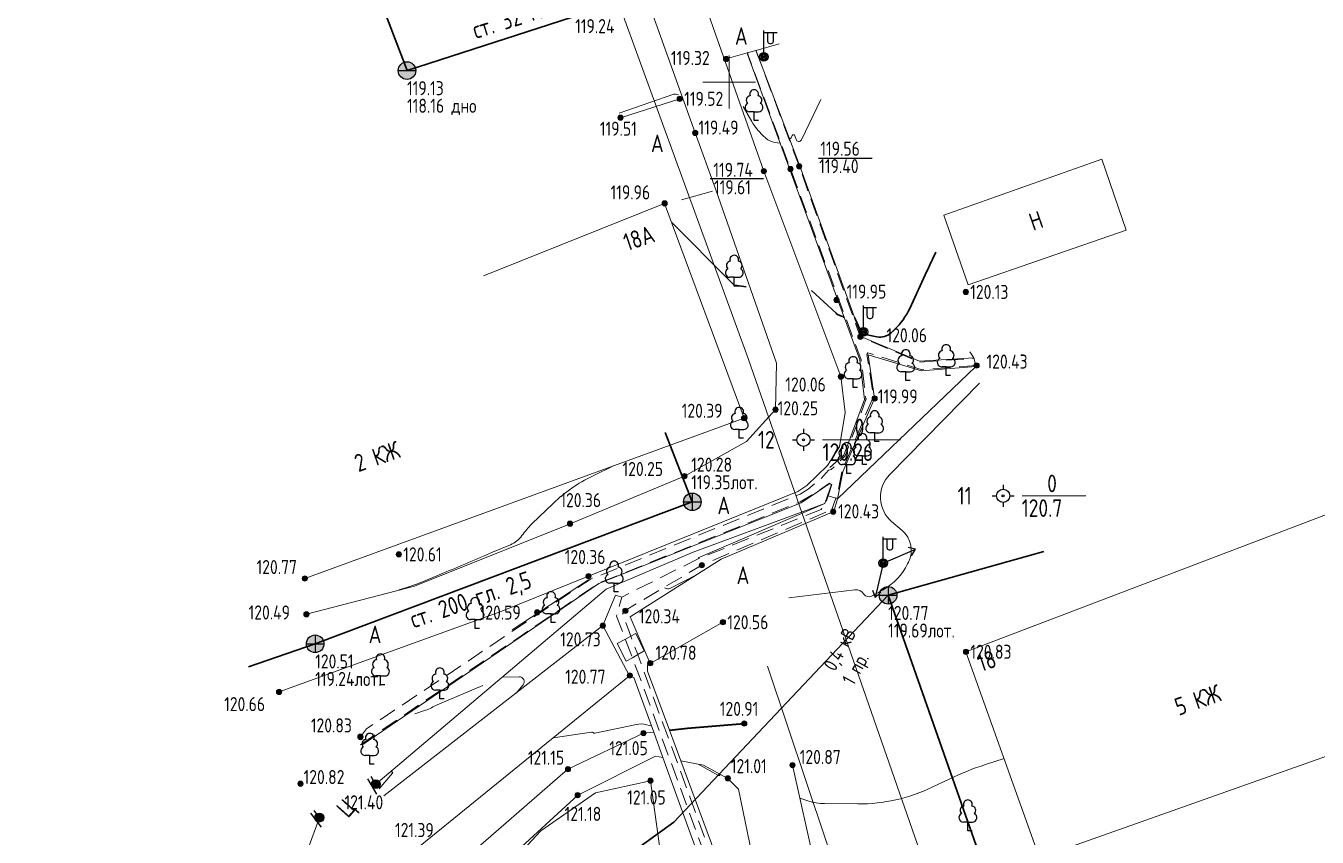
# Model space of a CAD drawing. Header units: metres. Extents: x 22515 to 24102, y 22346 to 22852.
# Drawn here: x 23910 to 23983.4, y 22457.1 to 22503.2 of the extents above; entities that cross this region are included whole.
import ezdxf

# ---------------------------------------------------------------- set-up
doc = ezdxf.new("R2010")
doc.units = ezdxf.units.M
for name, pattern in [('g5_01_5x1_5', [3, 1.5, -1.5]), ('g5_02x1', [3, 2, -1]), ('g5_05x2', [7, 5, -2])]:
    doc.linetypes.add(name, pattern=pattern)
for name, color, linetype in [('01_Геодезические пункты', 7, 'Continuous'), ('02_Сетка', 7, 'Continuous'), ('03_Здания и строения', 7, 'Continuous'), ('06_Инженерно-технические сооружения', 7, 'Continuous'), ('07_Объекты электропередачи', 7, 'Continuous'), ('10_Границы покрытий и угодий', 7, 'Continuous'), ('11_Гидрография', 7, 'Continuous'), ('13_Растительность', 7, 'Continuous'), ('14_Ограждения', 7, 'Continuous'), ('19_Горизонтали', 7, 'Continuous'), ('30_Канализация', 7, 'Continuous'), ('31_Водопровод', 7, 'Continuous'), ('37_Кабель низкого напряжения', 7, 'Continuous'), ('44_Крышки колодцев', 7, 'Continuous'), ('45_Номера колодцев', 7, 'Continuous'), ('61_Отметки высоты поверхности', 7, 'Continuous')]:
    doc.layers.add(name, color=color, linetype=linetype)
doc.styles.add('LIKE11', font='bm431.shx')
doc.styles.add('LIKE36', font='pragmai.shx')
doc.styles.add('Line_GUGK', font='', dxfattribs={"height": 1})
doc.styles.get("Standard").update_dxf_attribs({"font": 'GOST2304A.ttf', "height": 2})
doc.styles.get('Line_GUGK').set_extended_font_data('Bm431', italic=True)
doc.linetypes.add('g5_119_3', pattern='A,8,-2,[31,GUGK_2005.shx,S=0.2,R=0,X=0,Y=0],8,[31,GUGK_2005.shx,S=0.2,R=180.000005,X=0,Y=0],-2', length=20)
doc.linetypes.add('g5_122_k', pattern='A,2,-2,3,-0.6,["К",Line_GUGK,S=2,R=0,X=0,Y=-1],-3,3,-2,8,-2,8,-2,6', length=41.6)
doc.linetypes.add('g5_122_v', pattern='A,2,-2,3,-0.6,["В",Line_GUGK,S=2,R=0,X=0,Y=-1],-2.8,3,-2,8,-2,8,-2,6', length=41.4)
doc.linetypes.add('g5_474_1a', pattern='A,2,-0.5,[28,GUGK_2005.shx,S=2,R=0,X=0,Y=0],-0.5,2', length=5)

# ---------------------------------------------------------------- blocks, each defined once
blk = doc.blocks.new('g5_115_1')
at = {"color": 0, "flags": 128}
for points in [[(0, 0), (4, 0)], [(3.29, -0.5), (4, 0), (3.29, 0.5)]]:
    blk.add_lwpolyline(points, dxfattribs=at)
blk = doc.blocks.new('g5_117kb')
h = blk.add_hatch(color=255)
h.paths.add_polyline_path([(0.07, 0.07), (0.92, 0.07, 0.367426), (0.07, 0.92)])
h.paths.add_polyline_path([(-0.08, 0.92, 0.367426), (-0.92, 0.07), (-0.08, 0.07)])
h.paths.add_polyline_path([(-0.08, -0.08), (-0.92, -0.08, 0.367426), (-0.08, -0.92)])
h.paths.add_polyline_path([(0.07, -0.92, 0.367426), (0.92, -0.08), (0.07, -0.08)])
at = {"color": 0, "flags": 128}
for points in [[(-1, 0), (1, 0)], [(0, 1), (0, -1)]]:
    blk.add_lwpolyline(points, dxfattribs=at)
at = {"color": 0}
blk.add_circle((0, 0), 1, dxfattribs=at)
at = {"style": 'LIKE11', "flags": 8}
for tag, p in [('Номер', (0, 1.7)), ('Отметка кольца люка', (0, -2.8)), ('Отметка земли (возле него)', (0, -4.8)), ('Верх прокладки', (0, -6.8)), ('Низ прокладки', (0, -8.8))]:
    blk.add_attdef(tag, p, '', height=1.6, dxfattribs=at)
blk = doc.blocks.new('g5_474c_2')
h = blk.add_hatch(color=0)
edge = h.paths.add_edge_path()
edge.add_arc((0, 0), 0.5, 0, 360)
at = {"color": 0}
blk.add_line((0, -0.5), (0, -1), dxfattribs=at)
at = {"color": 0, "flags": 128}
blk.add_lwpolyline([(0.5, -1), (0.5, 1)], dxfattribs=at)
at = {"color": 0}
blk.add_circle((0, 0), 0.5, dxfattribs=at)
blk = doc.blocks.new('g5_388_1')
at = {"color": 0, "flags": 128}
blk.add_lwpolyline([(0, 0.99), (0.51, 0.99, 0.798042), (0.73, 1.95, 0.636328), (0.46, 2.81, 0.533064), (0, 3.5, 0.533064), (-0.46, 2.81, 0.636328), (-0.73, 1.95, 0.798042), (-0.51, 0.99)], format="xyb", dxfattribs=at)
for points in [[(0, 0.99), (-0.51, 0.99)], [(0.5, 0), (0, 0), (0, 0.99)]]:
    blk.add_lwpolyline(points, dxfattribs=at)
at = {"style": 'LIKE11', "flags": 8}
for tag, p in [('Описание', (-14.19, 0.84)), ('Метрические данные', (1.49, 0.46))]:
    blk.add_attdef(tag, p, '', height=2, dxfattribs=at)
blk = doc.blocks.new('g5_110_1c')
h = blk.add_hatch(color=255)
edge = h.paths.add_edge_path()
edge.add_arc((0, 0), 0.425, 0, 360)
edge = h.paths.add_edge_path(flags=16)
edge.add_arc((0, 0), 0.195, 0, 360)
h = blk.add_hatch(color=0)
edge = h.paths.add_edge_path()
edge.add_arc((0, 0), 0.12, 0, 360)
at = {"color": 0}
for p, q in [((0, 0.5), (0, 3)), ((0, 2.75), (1.5, 2.75))]:
    blk.add_line(p, q, dxfattribs=at)
at = {"color": 0, "flags": 128}
blk.add_lwpolyline([(0.4, 2.75), (0.4, 1.86, 1.040016), (1.1, 1.86), (1.1, 2.75)], format="xyb", dxfattribs=at)
at = {"color": 0}
for radius in [0.5, 0.12]:
    blk.add_circle((0, 0), radius, dxfattribs=at)
blk = doc.blocks.new('g5_005_1')
h = blk.add_hatch(color=255)
edge = h.paths.add_edge_path()
edge.add_arc((0, 0), 0.675, 0, 360.0002)
edge = h.paths.add_edge_path(flags=16)
edge.add_arc((0, 0), 0.2, 0, 360.0002)
at = {"color": 0}
for p, q in [((-1.25, 0), (-0.75, 0)), ((0, 1.25), (0, 0.75)), ((0.75, 0), (1.25, 0)), ((0, -0.75), (0, -1.25))]:
    blk.add_line(p, q, dxfattribs=at)
for radius in [0.75, 0.125]:
    blk.add_circle((0, 0), radius, dxfattribs=at)
at = {"lineweight": 20, "style": 'LIKE36', "flags": 8}
for tag, p in [('Номер пункта', (-20.11, -1)), ('Отметка центра и земли', (2.18, -1))]:
    blk.add_attdef(tag, p, '', height=2, dxfattribs=at)
blk = doc.blocks.new('g5_117v')
h = blk.add_hatch(color=255)
h.paths.add_polyline_path([(-0.92, 0.07), (0.92, 0.07, 0.921954)])
h.paths.add_polyline_path([(0.92, -0.07), (-0.92, -0.07, 0.921954)])
at = {"color": 0}
blk.add_line((-1, 0), (1, 0), dxfattribs=at)
blk.add_circle((0, 0), 1, dxfattribs=at)
at = {"style": 'LIKE11', "flags": 8}
for tag, p in [('Номер', (0, 1.7)), ('Отметка кольца люка', (0, -2.8)), ('Отметка земли (возле него)', (0, -4.8)), ('Верх прокладки', (0, -6.8)), ('Низ прокладки', (0, -8.8))]:
    blk.add_attdef(tag, p, '', height=1.6, dxfattribs=at)
blk = doc.blocks.new('g5_012')
at = {"color": 92, "linetype": 'ByBlock', "lineweight": -2}
for p, q in [((0, -3), (0, 3)), ((-3, 0), (3, 0))]:
    blk.add_line(p, q, dxfattribs=at)
blk = doc.blocks.new('g5_330')
at = {"linetype": 'ByBlock'}
blk.add_hatch(color=0, dxfattribs=at).paths.add_polyline_path([(-0.3, 0, 1), (0.3, 0, 1)])
at = {"color": 0, "linetype": 'ByBlock', "lineweight": -2}
blk.add_circle((0, 0), 0.3, dxfattribs=at)
at = {"color": 0, "linetype": 'ByBlock', "lineweight": 15, "flags": 12}
for tag, p in [('number', (-7.62, -0.8)), ('z', (0.5, -0.8))]:
    blk.add_attdef(tag, p, '', height=1.6, dxfattribs=at)

msp = doc.modelspace()

# ---------------------------------------------------------------- linework, layer by layer
at = {"layer": '01_Геодезические пункты', "color": 7, "lineweight": 20, "ltscale": 0.5, "flags": 128}
for points in [[(23959.738, 22479.671), (23955.316, 22479.671)], [(23970.266, 22476.49), (23966.661, 22476.49)]]:
    msp.add_lwpolyline(points, dxfattribs=at)
at = {"layer": '03_Здания и строения', "color": 7, "linetype": 'Continuous', "lineweight": 20, "flags": 128}
msp.add_lwpolyline([(23963.582, 22488.477), (23962.209, 22492.44), (23971.18, 22495.608), (23972.571, 22491.592)], close=True, dxfattribs=at)
at = {"layer": '03_Здания и строения', "color": 7, "linetype": 'Continuous', "lineweight": 20, "ltscale": 0.5, "flags": 128}
for points in [[(23925.886, 22471.791), (23950.847, 22480.898), (23946.337, 22493.102), (23936.038, 22488.984)], [(23990.638, 22464.053), (23967.638, 22455.915), (23963.463, 22467.624), (23983.951, 22475.418)]]:
    msp.add_lwpolyline(points, dxfattribs=at)
at = {"layer": '06_Инженерно-технические сооружения', "color": 7, "linetype": 'Continuous', "lineweight": 20, "ltscale": 500, "flags": 128}
for points in [[(23955.718, 22478.091), (23956.514, 22478.802), (23957.696, 22481.962), (23957.426, 22484.218), (23953.405, 22495.132), (23951.042, 22501.58), (23951.019, 22501.651)], [(23963.9, 22484.33), (23960.826, 22484.142), (23957.515, 22485.525), (23953.996, 22495.272), (23951.561, 22501.707), (23951.529, 22501.796)], [(23955.944, 22475.605), (23956.152, 22476.323), (23956.472, 22477.859), (23958.272, 22482.018), (23957.894, 22484.498), (23960.942, 22483.583), (23964.029, 22483.832)], [(23929.125, 22462.317), (23942.594, 22471.501), (23954.1, 22476.09), (23955.026, 22476.72), (23955.687, 22477.169), (23955.825, 22477.134), (23955.597, 22476.493)], [(23948.272, 22472.919), (23948.246, 22472.966), (23955.437, 22476.051)], [(23945.504, 22466.962), (23944.368, 22469.605), (23949.544, 22472.893), (23955.944, 22475.605)], [(23937.675, 22468.87), (23942.001, 22471.713)], [(23954.337, 22435.582), (23954.839, 22438.389), (23951.56, 22446.917), (23946.24, 22461.617), (23945.715, 22463.067), (23944.591, 22466.173), (23944.336, 22466.263), (23942.824, 22469.11), (23943.551, 22470.845), (23943.895, 22470.735)], [(23955.465, 22435.937), (23955.827, 22438.314), (23953.866, 22443.597), (23951.549, 22449.839), (23947.249, 22461.424), (23946.604, 22463.164), (23945.358, 22466.52), (23945.357, 22466.873), (23945.504, 22466.962)]]:
    msp.add_lwpolyline(points, dxfattribs=at)
at = {"layer": '10_Границы покрытий и угодий', "color": 7, "linetype": 'Continuous', "lineweight": 20, "ltscale": 500, "flags": 128}
for points in [[(23925.975, 22469.759), (23932.115, 22471.354), (23940.958, 22474.903), (23947.457, 22477.604), (23950.983, 22479.572), (23952.635, 22481.386), (23952.696, 22484.017), (23949.227, 22493.928), (23948.077, 22497.108), (23943.509, 22509.856), (23942.103, 22513.743), (23940.473, 22518.191), (23938.697, 22521.712), (23935.903, 22524.663)], [(23924.421, 22465.344), (23937.082, 22469.927), (23942.005, 22471.921), (23953.91, 22476.727), (23954.424, 22477.071), (23955.587, 22478.21), (23956.277, 22479.279), (23956.589, 22481.22), (23956.354, 22483.264), (23951.975, 22494.938), (23946.191, 22511.33), (23943.704, 22518.887), (23944.286, 22521.086)]]:
    msp.add_lwpolyline(points, dxfattribs=at)
at = {"layer": '10_Границы покрытий и угодий', "color": 7, "linetype": 'g5_05x2', "lineweight": 20, "ltscale": 500, "flags": 128}
for points in [[(23949.828, 22501.312), (23951.019, 22501.651), (23951.037, 22501.656), (23951.521, 22501.794), (23951.529, 22501.796), (23952.845, 22502.171)], [(23947.195, 22499.047), (23943.827, 22497.975)], [(23949.065, 22493.791), (23947.301, 22493.298)], [(23949.649, 22469.307), (23945.504, 22466.962)]]:
    msp.add_lwpolyline(points, dxfattribs=at)
at = {"layer": '10_Границы покрытий и угодий', "color": 7, "linetype": 'g5_01_5x1_5', "lineweight": 20, "ltscale": 500, "flags": 128}
for points in [[(23930.376, 22459.435), (23942.824, 22469.11)], [(23943.644, 22468.105), (23944.103, 22468.343), (23944.415, 22468.505), (23944.707, 22468.656), (23945.164, 22467.674), (23944.804, 22467.466), (23944.502, 22467.291), (23944.144, 22467.084), (23943.644, 22468.105)], [(23944.336, 22466.263), (23932.438, 22456.593), (23920.27, 22445.827), (23901.925, 22429.604), (23903.663, 22428.227), (23921.905, 22444.069), (23933.813, 22454.852), (23940.842, 22460.953), (23945.133, 22463.004), (23945.715, 22463.067)], [(23904.809, 22425.425), (23915.106, 22435.2), (23919.145, 22437.282), (23923.931, 22442.769), (23936.57, 22455.05), (23941.394, 22459.481), (23945.812, 22461.698), (23946.24, 22461.617)], [(23947.249, 22461.424), (23948.539, 22461.179), (23949.926, 22460.434), (23950.542, 22459.822), (23952, 22452.727), (23951.882, 22450.656), (23951.549, 22449.839)], [(23953.606, 22461.186), (23955.196, 22454.103), (23958.133, 22447.649), (23960.034, 22446.779), (23971.879, 22450.518)], [(23945.53, 22460.3), (23946.205, 22455.426), (23946.908, 22451.451), (23946.848, 22450.792), (23941.556, 22447.166), (23939.34, 22445.766), (23937.683, 22444.496), (23934.341, 22442.615), (23930.5, 22448.088), (23939.3, 22457.45), (23942.399, 22459.603), (23945.53, 22460.3)]]:
    msp.add_lwpolyline(points, dxfattribs=at)
at = {"layer": '10_Границы покрытий и угодий', "color": 7, "linetype": 'Continuous', "lineweight": 35, "ltscale": 500, "flags": 128}
msp.add_lwpolyline([(23946.604, 22463.164), (23947.64, 22463.277), (23950.86, 22463.548)], dxfattribs=at)
at = {"layer": '11_Гидрография', "color": 92, "linetype": 'g5_02x1', "lineweight": 20, "ltscale": 0.5, "flags": 128}
for points in [[(23954.032, 22476.589), (23954.487, 22476.858), (23955.251, 22477.496), (23955.65, 22477.941), (23955.805, 22477.976), (23956.598, 22478.758), (23957.778, 22481.957), (23957.503, 22484.22), (23953.489, 22495.055), (23951.093, 22501.477), (23951.037, 22501.656)], [(23951.521, 22501.794), (23951.558, 22501.697), (23953.985, 22495.213), (23957.457, 22485.525), (23960.799, 22484.082), (23963.874, 22484.293)], [(23964.066, 22483.893), (23964.014, 22483.889), (23960.974, 22483.65), (23957.892, 22484.61), (23957.829, 22484.527), (23958.206, 22482.134), (23958.204, 22482.13), (23956.407, 22477.883), (23956.19, 22476.733), (23956.06, 22476.351), (23955.84, 22475.706)], [(23929.044, 22462.346), (23942.579, 22471.517), (23954.041, 22476.142), (23954.992, 22476.713), (23955.71, 22477.211), (23955.835, 22477.136)], [(23929.047, 22462.801), (23929.4, 22463.244), (23942.094, 22471.74), (23954.032, 22476.589)], [(23955.835, 22477.136), (23955.628, 22476.484), (23955.538, 22476.2), (23955.23, 22475.714), (23948.272, 22472.919), (23943.895, 22470.735), (23943.608, 22469.652), (23944.103, 22468.343), (23944.502, 22467.291), (23944.868, 22466.323), (23951.914, 22447.106), (23955.022, 22438.367), (23954.508, 22435.639)], [(23955.132, 22435.838), (23955.514, 22438.194), (23952.236, 22447.159), (23945.159, 22466.515), (23944.804, 22467.466), (23944.415, 22468.505), (23943.948, 22469.755), (23944.083, 22469.978), (23948.448, 22472.545), (23955.84, 22475.706)]]:
    msp.add_lwpolyline(points, dxfattribs=at)
at = {"layer": '14_Ограждения', "color": 7, "linetype": 'g5_474_1a', "lineweight": 20, "ltscale": 0.5, "flags": 128}
for points in [[(23869.044, 22521.901), (23867.335, 22520.707), (23856.702, 22517.118), (23849.722, 22515.738), (23856.891, 22494.103), (23861.219, 22481.187), (23865.124, 22469.632), (23871.783, 22449.99), (23874.825, 22441.031), (23879.019, 22428.553), (23882.468, 22418.57), (23886.046, 22421.462), (23898.174, 22431.703), (23926.051, 22456.396), (23926.713, 22458.204)], [(23929.919, 22460.101), (23943.017, 22471.184), (23947.964, 22473.278), (23955.437, 22476.051), (23955.597, 22476.493), (23955.628, 22476.484), (23956.06, 22476.351), (23956.152, 22476.323), (23964.029, 22483.832), (23964.014, 22483.889), (23963.9, 22484.33), (23963.677, 22484.668)]]:
    msp.add_lwpolyline(points, dxfattribs=at)
at = {"layer": '19_Горизонтали', "color": 32, "linetype": 'Continuous', "lineweight": 20, "ltscale": 0.5, "flags": 128}
for points, elevation in [([(23947.116, 22499.265), (23947.009, 22499.298, 0.157929), (23946.795, 22499.293), (23943.752, 22498.237)], 119.5), ([(23950.806, 22498.605), (23951.282, 22497.764, 0.079185), (23951.923, 22496.961), (23952.088, 22496.811, 0.148146), (23952.602, 22496.566), (23952.896, 22496.521)], 119.5), ([(23953.413, 22496.813), (23953.457, 22496.796, 0.389505), (23953.523, 22496.821), (23953.592, 22496.964, -0.684915), (23953.741, 22496.951), (23953.803, 22496.74, 0.686241), (23954.108, 22496.714), (23955.222, 22499.011)], 119.5), ([(23964.225, 22482.898), (23959.12, 22477.684, 0.43356), (23959.236, 22475.028), (23959.829, 22474.518, -0.343131), (23960.195, 22472.719), (23960.147, 22472.623, -0.148978), (23958.762, 22471.155), (23958.135, 22470.797, -0.393455), (23957.661, 22470.908), (23957.661, 22470.908, 0.282601), (23957.146, 22471.144), (23953.4, 22470.689)], 120.5), ([(23931.225, 22471.143), (23931.677, 22471.282, 0.023533), (23932.565, 22471.603), (23933.74, 22472.09, 0.002578), (23936.56, 22473.277), (23937.566, 22473.707, 0.135338), (23938.225, 22474.231), (23938.225, 22474.231, -0.04346), (23938.796, 22474.888), (23940.009, 22476.059, -0.079583), (23942.229, 22477.608), (23943.463, 22478.204)], 120.5), ([(23946.323, 22471.26), (23946.44, 22471.221, 0.203049), (23946.666, 22471.239), (23948.147, 22472.006)], 120.5), ([(23937.889, 22465.275), (23938.291, 22465.75, 0.648388), (23938.071, 22466.208), (23937.104, 22466.181)], 121), ([(23936.01, 22465.719), (23933.41, 22464.606, 0.022336), (23933.082, 22464.448), (23933.082, 22464.448, -0.045839), (23932.748, 22464.306), (23932.134, 22464.109)], 121), ([(23945.585, 22463.426), (23945.582, 22463.417, -0.386785), (23945.568, 22463.41), (23945.299, 22463.483, 0.11823), (23944.737, 22463.5), (23942.362, 22463.006, -0.257523), (23942.273, 22463.033), (23942.273, 22463.033, 0.242281), (23942.183, 22463.064), (23939.999, 22462.738)], 121), ([(23948.288, 22461.227), (23949.39, 22460.597, 0.416938), (23949.465, 22460.618), (23949.493, 22460.667)], 121), ([(23965.626, 22461.557), (23964.58, 22461.221, 0.034418), (23962.545, 22460.41), (23961.537, 22459.926, -0.114278), (23957.322, 22458.983), (23955.424, 22458.997, -0.081632), (23954.483, 22459.158), (23954.026, 22459.317)], 121), ([(23930.105, 22459.83), (23930.869, 22460.736, 0.648391), (23930.837, 22460.803), (23930.746, 22460.8)], 121.5)]:
    msp.add_lwpolyline(points, format="xyb", dxfattribs=dict(at, elevation=elevation))
at = {"layer": '19_Горизонтали', "color": 32, "linetype": 'Continuous', "lineweight": 30, "ltscale": 0.5, "elevation": 120, "flags": 128}
for points in [[(23946.74, 22492.011), (23950.022, 22488.718, -0.003266), (23950.169, 22488.568), (23950.225, 22488.511, 0.025556), (23950.263, 22488.476), (23950.263, 22488.476, 0.140102), (23950.308, 22488.456), (23950.976, 22488.361)], [(23957.118, 22486.626), (23957.137, 22486.585, -0.0043), (23957.176, 22486.504), (23957.49, 22485.822, 0.273661), (23957.754, 22485.64), (23957.754, 22485.64, -0.036521), (23958.12, 22485.587), (23958.4, 22485.526, 0.248554), (23959.203, 22485.75), (23959.405, 22485.94, 0.095222), (23960.263, 22487.136), (23961.243, 22489.259, -0.004783), (23961.581, 22489.973), (23961.754, 22490.329)], [(23954.691, 22488.15), (23956.075, 22486.863, 0.1208), (23956.323, 22486.724), (23956.408, 22486.701, -0.127373), (23956.505, 22486.645), (23956.547, 22486.604)]]:
    msp.add_lwpolyline(points, format="xyb", dxfattribs=at)
msp.add_lwpolyline([(23957.809, 22481.97), (23957.775, 22481.982)], dxfattribs=at)
at = {"layer": '30_Канализация', "color": 12, "linetype": 'g5_122_k', "lineweight": 30, "ltscale": 500, "flags": 128}
for points in [[(23922.692, 22466.762), (23926.473, 22468.08), (23947.908, 22476.148), (23946.362, 22480.093)], [(23959.036, 22470.834), (23967.888, 22473.331)], [(23923.493, 22441.075), (23946.865, 22457.951), (23959.036, 22470.834)], [(23959.036, 22470.834), (23965.382, 22452.792), (23972.861, 22430.739)]]:
    msp.add_lwpolyline(points, dxfattribs=at)
at = {"layer": '31_Водопровод', "color": 94, "linetype": 'g5_122_v', "lineweight": 30, "ltscale": 500, "flags": 128}
msp.add_lwpolyline([(23929.217, 22507.16), (23931.695, 22500.65), (23961.605, 22510.333)], dxfattribs=at)
at = {"layer": '37_Кабель низкого напряжения', "color": 1, "linetype": 'g5_119_3', "lineweight": 20, "ltscale": 500, "flags": 128}
for points in [[(23970.334, 22429.055), (23951.086, 22484.282), (23935.352, 22527.434), (23922.054, 22522.598), (23924.569, 22515.24)], [(23965.437, 22427.258), (23952.176, 22466.803)]]:
    msp.add_lwpolyline(points, dxfattribs=at)
at = {"layer": '61_Отметки высоты поверхности'}
for p, q in [((23955.086, 22495.677), (23958.122, 22495.675)), ((23948.915, 22494.518), (23951.951, 22494.516))]:
    msp.add_line(p, q, dxfattribs=at)

# ---------------------------------------------------------------- block references
at = {"layer": '01_Геодезические пункты', "color": 7, "linetype": 'Continuous', "lineweight": 20, "xscale": 0.5, "yscale": 0.5, "zscale": 0.5}
for p in [(23954.227, 22479.671, 120.259), (23965.572, 22476.49, 120.699)]:
    msp.add_blockref('g5_005_1', p, dxfattribs=at)
at = {"layer": '02_Сетка', "color": 92, "linetype": 'Continuous', "lineweight": 15, "ltscale": 0.5, "xscale": 0.5, "yscale": 0.5}
msp.add_blockref('g5_012', (23950, 22500), dxfattribs=at)
at = {"layer": '07_Объекты электропередачи', "color": 7, "linetype": 'Continuous', "lineweight": 20, "xscale": 0.5, "yscale": 0.5, "zscale": 0.5}
for p in [(23951.975, 22501.43, 119.29), (23957.632, 22485.807, 119.934), (23958.758, 22472.664, 120.42)]:
    msp.add_blockref('g5_110_1c', p, dxfattribs=at)
for rotation in [23.22606510281754, 256.9034954403394]:
    msp.add_blockref('g5_115_1', (23958.758, 22472.664), dxfattribs=dict(at, rotation=rotation))
at = {"layer": '13_Растительность', "color": 92, "linetype": 'Continuous', "lineweight": 20, "xscale": 0.5, "yscale": 0.5, "zscale": 0.5}
for p in [(23951.417, 22497.812, 119.448), (23950.294, 22488.409, 120.002), (23960.04, 22483.038, 120.207), (23962.339, 22483.325, 120.275), (23957.045, 22482.644, 120.104), (23950.576, 22479.762, 120.266), (23958.273, 22479.57, 120.238), (23956.688, 22477.765, 120.327), (23957.579, 22478.27, 120.248), (23943.471, 22471.026, 120.452), (23935.564, 22468.956, 120.727), (23939.88, 22469.288, 120.641), (23930.185, 22465.756, 120.85), (23933.56, 22464.958, 120.946), (23929.575, 22461.236, 121.283), (23963.571, 22457.458, 121.087)]:
    msp.add_blockref('g5_388_1', p, dxfattribs=at)
at = {"layer": '14_Ограждения', "color": 7, "linetype": 'Continuous', "lineweight": 20, "xscale": 0.5, "yscale": 0.5, "zscale": 0.5}
for p, rotation in [((23929.919, 22460.101, 121.565), 210.6129265293319), ((23926.713, 22458.204, 121.631), 216.5223611346424)]:
    msp.add_blockref('g5_474c_2', p, dxfattribs=dict(at, rotation=rotation))
at = {"layer": '44_Крышки колодцев', "color": 7, "linetype": 'Continuous', "lineweight": 20, "xscale": 0.5, "yscale": 0.5, "zscale": 0.5}
for name, p in [('g5_117v', (23931.695, 22500.65, 119.13)), ('g5_117kb', (23947.908, 22476.148, 120.281)), ('g5_117kb', (23959.036, 22470.834, 120.773)), ('g5_117kb', (23926.473, 22468.08, 120.509))]:
    msp.add_blockref(name, p, dxfattribs=at)
at = {"layer": '61_Отметки высоты поверхности', "color": 7, "linetype": 'Continuous', "lineweight": 20, "xscale": 0.5, "yscale": 0.5, "zscale": 0.5}
for p in [(23949.828, 22501.312, 119.321), (23947.195, 22499.047, 119.516), (23943.827, 22497.975, 119.512), (23948.077, 22497.108, 119.486), (23951.975, 22494.938, 119.61), (23953.489, 22495.055, 119.398), (23953.985, 22495.213, 119.4), (23946.337, 22493.102, 119.962), (23963.452, 22488.072, 120.13), (23956.101, 22487.616, 119.954), (23957.457, 22485.525, 119.832), (23964.066, 22483.893, 120.257), (23956.354, 22483.264, 120.064), (23958.272, 22482.018, 120.22), (23950.847, 22480.898, 120.387), (23952.635, 22481.386, 120.143), (23947.457, 22477.604, 120.254), (23955.911, 22475.584), (23940.958, 22474.903, 120.357), (23931.231, 22473.159, 120.612), (23942.005, 22471.921, 120.364), (23948.448, 22472.545, 120.341), (23925.886, 22471.791, 120.769), (23925.975, 22469.759, 120.492), (23939.091, 22469.866, 120.588), (23944.106, 22469.952, 120.661), (23942.824, 22469.11, 120.734), (23949.649, 22469.307, 120.556), (23963.463, 22467.624, 120.829), (23945.519, 22466.978), (23944.36, 22466.277), (23924.421, 22465.344, 120.53), (23950.86, 22463.548, 120.913), (23929.045, 22462.8, 121.064), (23929.047, 22462.801, 120.808), (23929.049, 22462.779, 120.817), (23945.133, 22463.004, 121.05), (23940.842, 22460.953, 121.15), (23953.606, 22461.186, 120.872), (23925.638, 22460.127), (23945.53, 22460.3, 121.052), (23949.926, 22460.434, 121.01), (23941.394, 22459.481, 121.179)]:
    msp.add_blockref('g5_330', p, dxfattribs=at)

# ---------------------------------------------------------------- texts
at = {"layer": '01_Геодезические пункты', "color": 7, "linetype": 'Continuous', "lineweight": 20, "ltscale": 0.5}
for s, p in [('0', (23957.14, 22479.871)), ('12', (23951.638, 22479.171)), ('120.26', (23955.309, 22478.471)), ('0', (23968.076, 22476.69)), ('11', (23962.983, 22475.99)), ('120.7', (23966.625, 22475.29))]:
    msp.add_text(s, height=1, dxfattribs=at).set_placement(p)
at = {"layer": '03_Здания и строения', "color": 7, "linetype": 'Continuous', "lineweight": 15}
for s, rotation, p in [('Н', 19.11994, (23967.27, 22491.529)), ('18А', 18.9465, (23944.211, 22490.377)), ('2 КЖ', 19.11994, (23928.929, 22477.827)), ('18', 18.9465, (23964.325, 22466.47)), ('5 КЖ', 19.11994, (23975.552, 22463.982))]:
    msp.add_text(s, height=1, rotation=rotation, dxfattribs=at).set_placement(p)
at = {"layer": '07_Объекты электропередачи', "color": 7, "linetype": 'Continuous', "lineweight": 15}
for s, p in [('0,4 кВ', (23956.013, 22466.463)), ('1 пр.', (23957.073, 22465.66))]:
    msp.add_text(s, height=0.8, rotation=60.82149, dxfattribs=at).set_placement(p)
at = {"layer": '10_Границы покрытий и угодий', "color": 7, "linetype": 'Continuous', "lineweight": 15}
for p in [(23950.328, 22502.114), (23945.557, 22496.017), (23949.333, 22475.444), (23950.427, 22471.475), (23929.513, 22468.115)]:
    msp.add_text('А', height=1, dxfattribs=at).set_placement(p)
msp.add_text('Ц', height=1, rotation=48.16301, dxfattribs=at).set_placement((23928.333, 22458.131))
at = {"layer": '30_Канализация', "color": 12, "linetype": 'Continuous', "lineweight": 15}
msp.add_text('ст. 200 гл. 2,5', height=1, rotation=19.00359, dxfattribs=at).set_placement((23932.069, 22468.951))
at = {"layer": '31_Водопровод', "color": 94, "linetype": 'Continuous', "lineweight": 15}
msp.add_text('ст. 32 гл. 1,6', height=1, rotation=17.41626, dxfattribs=at).set_placement((23935.603, 22502.441))
at = {"layer": '45_Номера колодцев', "color": 7, "linetype": 'Continuous', "lineweight": 15, "ltscale": 0.5}
for s, p in [('119.13', (23931.695, 22499.25)), ('118.16 дно', (23931.695, 22498.25)), ('120.28', (23947.849, 22477.86)), ('119.35лот.', (23947.849, 22476.86)), ('120.77', (23959.036, 22469.434)), ('119.69лот.', (23959.036, 22468.434)), ('120.51', (23926.473, 22466.68)), ('119.24лот.', (23926.473, 22465.68))]:
    msp.add_text(s, height=0.8, dxfattribs=at).set_placement(p)
at = {"layer": '61_Отметки высоты поверхности', "color": 7, "linetype": 'Continuous', "lineweight": 15, "ltscale": 0.5}
for s, p in [('119.24', (23941.251, 22502.775)), ('119.32', (23946.694, 22500.967)), ('119.52', (23947.445, 22498.647)), ('119.51', (23942.652, 22496.947)), ('119.49', (23948.263, 22497.012)), ('119.56', (23955.185, 22495.811)), ('119.40', (23955.123, 22494.82)), ('119.74', (23949.104, 22494.61)), ('119.96', (23943.263, 22493.331)), ('119.61', (23949.141, 22493.619)), ('119.95', (23956.679, 22487.694)), ('120.13', (23963.702, 22487.672)), ('120.06', (23958.945, 22485.212)), ('120.43', (23964.63, 22483.716)), ('120.06', (23953.194, 22482.413)), ('119.99', (23958.456, 22481.734)), ('120.39', (23947.304, 22480.921)), ('120.25', (23952.759, 22481.064)), ('120.25', (23943.942, 22477.61)), ('120.36', (23940.408, 22475.843)), ('120.43', (23956.194, 22475.205)), ('120.61', (23931.481, 22472.759)), ('120.77', (23923.142, 22472.039)), ('120.36', (23940.657, 22472.613)), ('120.49', (23922.69, 22469.459)), ('120.59', (23935.821, 22469.453)), ('120.34', (23944.874, 22469.242)), ('120.56', (23949.899, 22468.907)), ('120.73', (23940.4, 22467.933)), ('120.78', (23945.814, 22467.172)), ('120.83', (23963.713, 22467.224)), ('120.77', (23940.681, 22465.808)), ('120.66', (23921.3, 22464.252)), ('120.91', (23949.469, 22463.983)), ('120.83', (23926.227, 22463.042)), ('121.05', (23943.191, 22461.75)), ('121.15', (23938.56, 22461.208)), ('120.87', (23954.013, 22461.25)), ('121.01', (23950.099, 22460.728)), ('120.82', (23925.816, 22460.109)), ('121.05', (23944.209, 22458.948)), ('121.40', (23928.14, 22458.671)), ('121.18', (23940.65, 22458.016)), ('121.39', (23931.01, 22457.098))]:
    msp.add_text(s, height=0.8, dxfattribs=at).set_placement(p)

doc.saveas('drawing.dxf')
